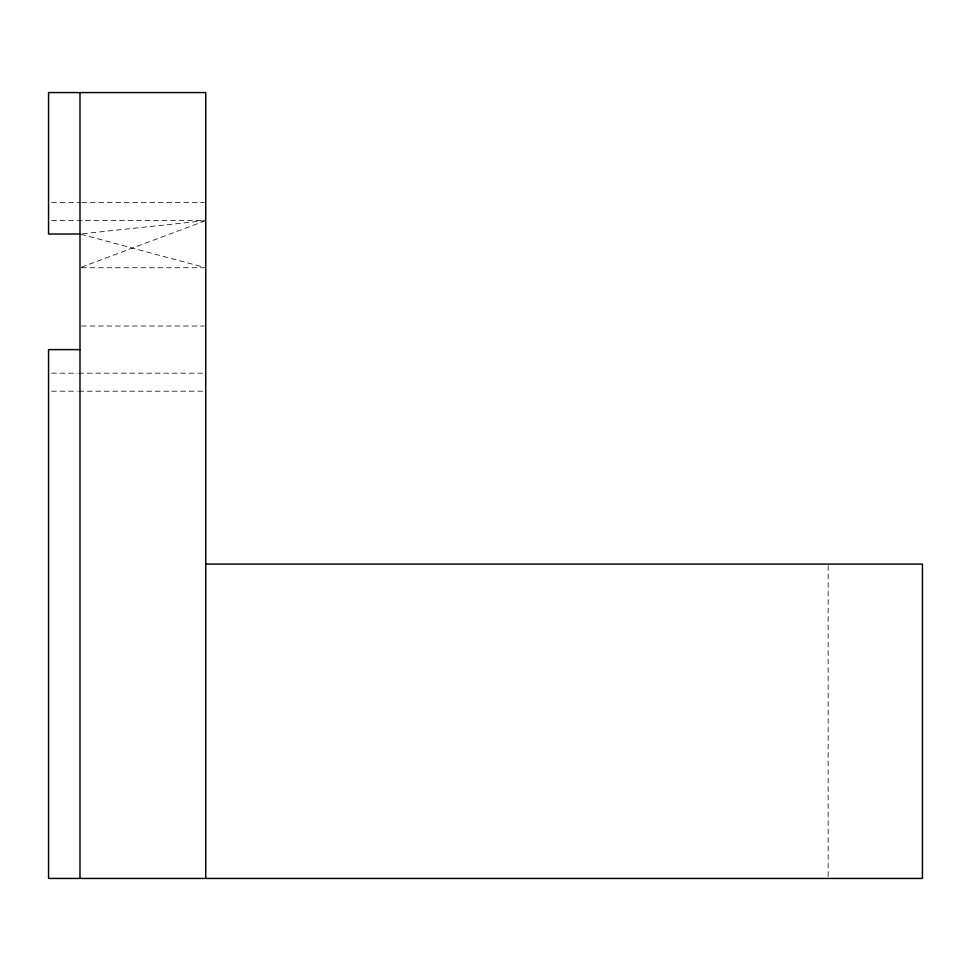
<?xml version="1.0" encoding="UTF-8"?>
<svg xmlns="http://www.w3.org/2000/svg" width="971" height="971" viewBox="0 0 971 971"><rect width="100%" height="100%" fill="white"/><g stroke="black" fill="none" stroke-linecap="round" stroke-linejoin="round"><path stroke-width="0.73" stroke-dasharray="4.86 3.64" d="M81.394 267.219L204.311 221.121M205.731 220.599L79.986 234.023L204.262 267.353M51.572 202.587L80.29 202.587M81.795 202.587L204.213 202.587M51.572 220.599L204.213 220.599M81.503 267.741L204.213 267.741M81.503 326.025L204.213 326.025M51.572 373.18L77.267 373.18M78.772 373.18L204.213 373.18M51.572 391.192L77.267 391.192M78.772 391.192L204.213 391.192M828.142 565.595L828.142 876.934"/><path stroke-width="1.46" d="M79.986 234.023L48.55 234.023L48.55 92.561L205.731 92.561L205.731 878.439M79.986 349.609L48.55 349.609L48.55 878.439L922.45 878.439L922.45 564.09L205.731 564.09M79.986 92.561L79.986 878.439"/></g></svg>
